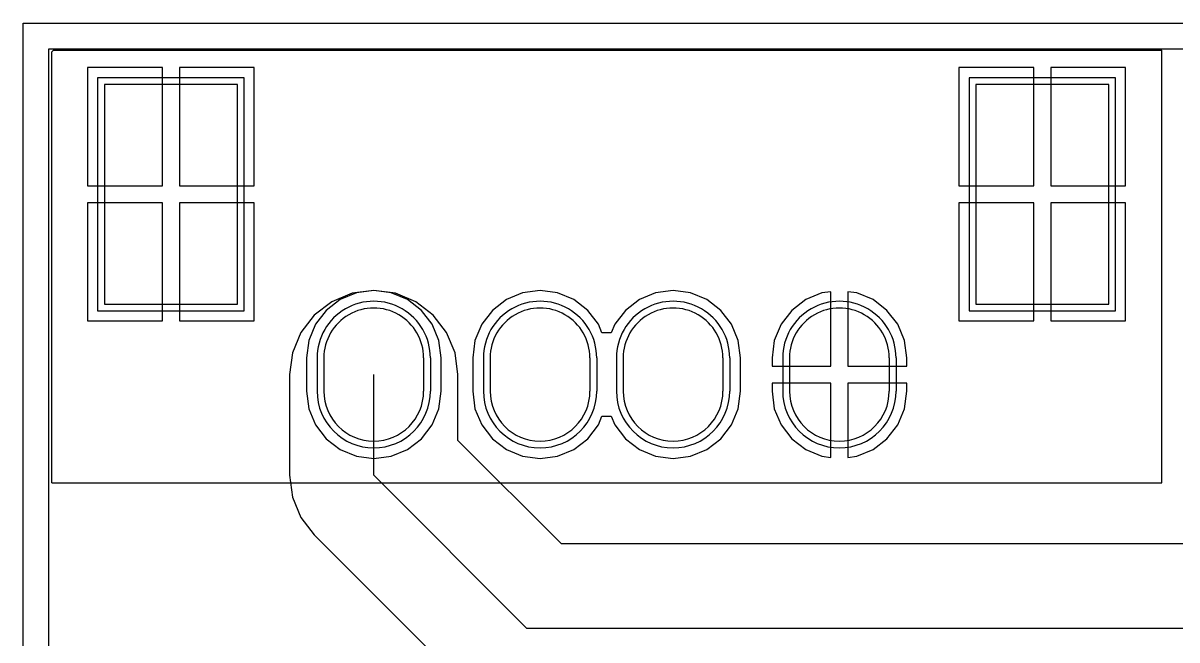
# Model space of a CAD drawing. Header units: millimetres. Extents: x 79 to 123, y 34 to 143.
# Drawn here: x 82.22 to 99.57, y 133.96 to 143.23 of the extents above; entities that cross this region are included whole.
import ezdxf

# ---------------------------------------------------------------- set-up
doc = ezdxf.new("R2010")
doc.units = ezdxf.units.MM
for name, color, linetype in [('BottomLayer', 5, 'Continuous'), ('BottomOverlay', 54, 'Continuous'), ('BottomSolder', 6, 'Continuous'), ('KeepOutLayer', 6, 'Continuous'), ('MultiLayer', 9, 'Continuous'), ('TopLayer', 1, 'Continuous'), ('TopSolder', 216, 'Continuous')]:
    doc.layers.add(name, color=color, linetype=linetype)

# ---------------------------------------------------------------- blocks, each defined once
blk = doc.blocks.new('USB_B_62')
at = {"layer": 'BottomLayer'}
for p, q in [((-7.871, 2.811), (-7.871, -0.489)), ((-5.871, 2.811), (-7.871, 2.811)), ((-5.871, -0.489), (-5.871, 2.811)), ((5.229, 2.811), (5.229, -0.489)), ((7.229, 2.811), (5.229, 2.811)), ((7.229, -0.489), (7.229, 2.811)), ((-7.871, -0.489), (-5.871, -0.489)), ((5.229, -0.489), (7.229, -0.489)), ((-4.571, -1.299), (-4.571, -1.799)), ((-3.071, -1.299), (-3.071, -1.799)), ((-2.071, -1.299), (-2.071, -1.799)), ((-0.571, -1.299), (-0.571, -1.799)), ((-0.071, -1.299), (-0.071, -1.799)), ((1.429, -1.299), (1.429, -1.799)), ((2.429, -1.299), (2.429, -1.799)), ((3.929, -1.299), (3.929, -1.799))]:
    blk.add_line(p, q, dxfattribs=at)
for centre, start, end in [((-3.821, -1.299), 360, 180), ((-1.321, -1.299), 360, 180), ((0.679, -1.299), 360, 180), ((3.179, -1.299), 360, 180), ((-3.821, -1.799), 180, 360), ((-1.321, -1.799), 180, 360), ((0.679, -1.799), 180, 360), ((3.179, -1.799), 180, 360)]:
    blk.add_arc(centre, 0.75, start, end, dxfattribs=at)
at = {"layer": 'BottomOverlay'}
for p, q in [((-8.661, 3.302), (-8.636, 3.327)), ((-8.661, -3.175), (-8.661, 3.302)), ((-8.636, 3.327), (8.026, 3.327)), ((8.026, -3.175), (8.026, 3.327)), ((-8.661, -3.175), (8.026, -3.175))]:
    blk.add_line(p, q, dxfattribs=at)
at = {"layer": 'BottomSolder'}
for p, q in [((-7.972, 2.912), (-7.972, -0.591)), ((-5.769, 2.912), (-7.972, 2.912)), ((-5.769, -0.591), (-5.769, 2.912)), ((5.128, 2.912), (5.128, -0.591)), ((7.331, 2.912), (5.128, 2.912)), ((7.331, -0.591), (7.331, 2.912)), ((-7.972, -0.591), (-5.769, -0.591)), ((5.128, -0.591), (7.331, -0.591)), ((-4.672, -1.299), (-4.672, -1.799)), ((-2.969, -1.299), (-2.969, -1.799)), ((-2.172, -1.299), (-2.172, -1.799)), ((-0.469, -1.299), (-0.469, -1.799)), ((-0.172, -1.299), (-0.172, -1.799)), ((1.531, -1.299), (1.531, -1.799)), ((2.328, -1.299), (2.328, -1.799)), ((4.031, -1.299), (4.031, -1.799))]:
    blk.add_line(p, q, dxfattribs=at)
for centre, start, end in [((-3.821, -1.299), 360, 180), ((-1.321, -1.299), 360, 180), ((0.679, -1.299), 360, 180), ((3.179, -1.299), 360, 180), ((-3.821, -1.799), 180, 360), ((-1.321, -1.799), 180, 360), ((0.679, -1.799), 180, 360), ((3.179, -1.799), 180, 360)]:
    blk.add_arc(centre, 0.852, start, end, dxfattribs=at)
at = {"layer": 'MultiLayer'}
for p, q in [((-7.871, 2.811), (-7.871, -0.489)), ((-5.871, 2.811), (-7.871, 2.811)), ((-5.871, -0.489), (-5.871, 2.811)), ((5.229, 2.811), (5.229, -0.489)), ((7.229, 2.811), (5.229, 2.811)), ((7.229, -0.489), (7.229, 2.811)), ((-7.871, -0.489), (-5.871, -0.489)), ((5.229, -0.489), (7.229, -0.489)), ((-4.571, -1.299), (-4.571, -1.799)), ((-3.071, -1.299), (-3.071, -1.799)), ((-2.071, -1.299), (-2.071, -1.799)), ((-0.571, -1.299), (-0.571, -1.799)), ((-0.071, -1.299), (-0.071, -1.799)), ((1.429, -1.299), (1.429, -1.799)), ((2.429, -1.299), (2.429, -1.799)), ((3.929, -1.299), (3.929, -1.799))]:
    blk.add_line(p, q, dxfattribs=at)
for centre, start, end in [((-3.821, -1.299), 360, 180), ((-1.321, -1.299), 360, 180), ((0.679, -1.299), 360, 180), ((3.179, -1.299), 360, 180), ((-3.821, -1.799), 180, 360), ((-1.321, -1.799), 180, 360), ((0.679, -1.799), 180, 360), ((3.179, -1.799), 180, 360)]:
    blk.add_arc(centre, 0.75, start, end, dxfattribs=at)
at = {"layer": 'TopLayer'}
for p, q in [((-7.871, 2.811), (-7.871, -0.489)), ((-5.871, 2.811), (-7.871, 2.811)), ((-5.871, -0.489), (-5.871, 2.811)), ((5.229, 2.811), (5.229, -0.489)), ((7.229, 2.811), (5.229, 2.811)), ((7.229, -0.489), (7.229, 2.811)), ((-7.871, -0.489), (-5.871, -0.489)), ((5.229, -0.489), (7.229, -0.489)), ((-4.571, -1.299), (-4.571, -1.799)), ((-3.071, -1.299), (-3.071, -1.799)), ((-2.071, -1.299), (-2.071, -1.799)), ((-0.571, -1.299), (-0.571, -1.799)), ((-0.071, -1.299), (-0.071, -1.799)), ((1.429, -1.299), (1.429, -1.799)), ((2.429, -1.299), (2.429, -1.799)), ((3.929, -1.299), (3.929, -1.799))]:
    blk.add_line(p, q, dxfattribs=at)
for centre, start, end in [((-3.821, -1.299), 360, 180), ((-1.321, -1.299), 360, 180), ((0.679, -1.299), 360, 180), ((3.179, -1.299), 360, 180), ((-3.821, -1.799), 180, 360), ((-1.321, -1.799), 180, 360), ((0.679, -1.799), 180, 360), ((3.179, -1.799), 180, 360)]:
    blk.add_arc(centre, 0.75, start, end, dxfattribs=at)
at = {"layer": 'TopSolder'}
for p, q in [((-7.972, 2.912), (-7.972, -0.591)), ((-5.769, 2.912), (-7.972, 2.912)), ((-5.769, -0.591), (-5.769, 2.912)), ((5.128, 2.912), (5.128, -0.591)), ((7.331, 2.912), (5.128, 2.912)), ((7.331, -0.591), (7.331, 2.912)), ((-7.972, -0.591), (-5.769, -0.591)), ((5.128, -0.591), (7.331, -0.591)), ((-4.672, -1.299), (-4.672, -1.799)), ((-2.969, -1.299), (-2.969, -1.799)), ((-2.172, -1.299), (-2.172, -1.799)), ((-0.469, -1.299), (-0.469, -1.799)), ((-0.172, -1.299), (-0.172, -1.799)), ((1.531, -1.299), (1.531, -1.799)), ((2.328, -1.299), (2.328, -1.799)), ((4.031, -1.299), (4.031, -1.799))]:
    blk.add_line(p, q, dxfattribs=at)
for centre, start, end in [((-3.821, -1.299), 360, 180), ((-1.321, -1.299), 360, 180), ((0.679, -1.299), 360, 180), ((3.179, -1.299), 360, 180), ((-3.821, -1.799), 180, 360), ((-1.321, -1.799), 180, 360), ((0.679, -1.799), 180, 360), ((3.179, -1.799), 180, 360)]:
    blk.add_arc(centre, 0.852, start, end, dxfattribs=at)

msp = doc.modelspace()

# ---------------------------------------------------------------- linework, layer by layer
at = {"layer": 'BottomLayer'}
for p, q in [((82.608, 83.922), (82.608, 142.842)), ((82.608, 142.842), (121.709, 142.842)), ((84.315, 142.561), (83.188, 142.561)), ((83.188, 142.561), (83.188, 140.784)), ((84.315, 140.784), (84.315, 142.561)), ((85.696, 142.561), (84.569, 142.561)), ((84.569, 142.561), (84.569, 140.784)), ((85.696, 140.784), (85.696, 142.561)), ((97.415, 142.561), (96.288, 142.561)), ((96.288, 142.561), (96.288, 140.784)), ((97.415, 140.784), (97.415, 142.561)), ((98.796, 142.561), (97.669, 142.561)), ((97.669, 142.561), (97.669, 140.784)), ((98.796, 140.784), (98.796, 142.561)), ((83.188, 140.784), (84.315, 140.784)), ((84.569, 140.784), (85.696, 140.784)), ((96.288, 140.784), (97.415, 140.784)), ((97.669, 140.784), (98.796, 140.784)), ((84.315, 140.53), (83.188, 140.53)), ((83.188, 140.53), (83.188, 138.753)), ((84.315, 138.753), (84.315, 140.53)), ((85.696, 140.53), (84.569, 140.53)), ((84.569, 140.53), (84.569, 138.753)), ((85.696, 138.753), (85.696, 140.53)), ((97.415, 140.53), (96.288, 140.53)), ((96.288, 140.53), (96.288, 138.753)), ((97.415, 138.753), (97.415, 140.53)), ((98.796, 140.53), (97.669, 140.53)), ((97.669, 140.53), (97.669, 138.753)), ((98.796, 138.753), (98.796, 140.53)), ((87.23, 139.176), (86.986, 139.074)), ((87.492, 139.21), (87.23, 139.176)), ((87.754, 139.176), (87.492, 139.21)), ((87.999, 139.074), (87.754, 139.176)), ((89.73, 139.176), (89.486, 139.074)), ((89.992, 139.21), (89.73, 139.176)), ((90.254, 139.176), (89.992, 139.21)), ((90.499, 139.074), (90.254, 139.176)), ((91.73, 139.176), (91.486, 139.074)), ((91.992, 139.21), (91.73, 139.176)), ((92.254, 139.176), (91.992, 139.21)), ((92.499, 139.074), (92.254, 139.176)), ((94.23, 139.176), (93.986, 139.074)), ((94.365, 139.193), (94.23, 139.176)), ((94.365, 138.074), (94.365, 139.193)), ((94.754, 139.176), (94.619, 139.193)), ((94.619, 139.193), (94.619, 138.074)), ((94.999, 139.074), (94.754, 139.176)), ((86.986, 139.074), (86.776, 138.913)), ((88.208, 138.913), (87.999, 139.074)), ((89.486, 139.074), (89.276, 138.913)), ((90.708, 138.913), (90.499, 139.074)), ((91.486, 139.074), (91.276, 138.913)), ((92.708, 138.913), (92.499, 139.074)), ((93.986, 139.074), (93.776, 138.913)), ((95.208, 138.913), (94.999, 139.074)), ((86.776, 138.913), (86.615, 138.704)), ((88.369, 138.704), (88.208, 138.913)), ((89.276, 138.913), (89.115, 138.704)), ((90.869, 138.704), (90.708, 138.913)), ((91.276, 138.913), (91.115, 138.704)), ((92.869, 138.704), (92.708, 138.913)), ((93.776, 138.913), (93.615, 138.704)), ((95.369, 138.704), (95.208, 138.913)), ((83.188, 138.753), (84.315, 138.753)), ((84.569, 138.753), (85.696, 138.753)), ((86.615, 138.704), (86.514, 138.459)), ((88.47, 138.459), (88.369, 138.704)), ((89.115, 138.704), (89.014, 138.459)), ((90.923, 138.573), (90.869, 138.704)), ((91.115, 138.704), (91.061, 138.573)), ((92.97, 138.459), (92.869, 138.704)), ((93.615, 138.704), (93.514, 138.459)), ((95.47, 138.459), (95.369, 138.704)), ((96.288, 138.753), (97.415, 138.753)), ((97.669, 138.753), (98.796, 138.753)), ((86.514, 138.459), (86.48, 138.197)), ((88.505, 138.197), (88.47, 138.459)), ((89.014, 138.459), (88.98, 138.197)), ((91.061, 138.573), (90.923, 138.573)), ((93.005, 138.197), (92.97, 138.459)), ((93.514, 138.459), (93.48, 138.197)), ((95.505, 138.197), (95.47, 138.459)), ((86.48, 138.197), (86.48, 137.697)), ((88.505, 137.697), (88.505, 138.197)), ((88.98, 138.197), (88.98, 137.697)), ((93.005, 137.697), (93.005, 138.197)), ((93.48, 138.197), (93.48, 138.074)), ((95.505, 138.074), (95.505, 138.197)), ((93.48, 138.074), (94.365, 138.074)), ((94.619, 138.074), (95.505, 138.074)), ((94.365, 137.82), (93.48, 137.82)), ((93.48, 137.82), (93.48, 137.697)), ((94.365, 136.701), (94.365, 137.82)), ((95.505, 137.82), (94.619, 137.82)), ((94.619, 137.82), (94.619, 136.701)), ((95.505, 137.697), (95.505, 137.82)), ((86.48, 137.697), (86.514, 137.435)), ((88.47, 137.435), (88.505, 137.697)), ((88.98, 137.697), (89.014, 137.435)), ((92.97, 137.435), (93.005, 137.697)), ((93.48, 137.697), (93.514, 137.435)), ((95.47, 137.435), (95.505, 137.697)), ((86.514, 137.435), (86.615, 137.191)), ((88.369, 137.191), (88.47, 137.435)), ((89.014, 137.435), (89.115, 137.191)), ((92.869, 137.191), (92.97, 137.435)), ((93.514, 137.435), (93.615, 137.191)), ((95.369, 137.191), (95.47, 137.435)), ((90.869, 137.191), (90.923, 137.322)), ((90.923, 137.322), (91.061, 137.322)), ((91.061, 137.322), (91.115, 137.191)), ((86.615, 137.191), (86.776, 136.981)), ((88.208, 136.981), (88.369, 137.191)), ((89.115, 137.191), (89.276, 136.981)), ((90.708, 136.981), (90.869, 137.191)), ((91.115, 137.191), (91.276, 136.981)), ((92.708, 136.981), (92.869, 137.191)), ((93.615, 137.191), (93.776, 136.981)), ((95.208, 136.981), (95.369, 137.191)), ((86.776, 136.981), (86.986, 136.82)), ((87.999, 136.82), (88.208, 136.981)), ((89.276, 136.981), (89.486, 136.82)), ((90.499, 136.82), (90.708, 136.981)), ((91.276, 136.981), (91.486, 136.82)), ((92.499, 136.82), (92.708, 136.981)), ((93.776, 136.981), (93.986, 136.82)), ((94.999, 136.82), (95.208, 136.981)), ((86.986, 136.82), (87.23, 136.719)), ((87.23, 136.719), (87.492, 136.685)), ((87.492, 136.685), (87.754, 136.719)), ((87.754, 136.719), (87.999, 136.82)), ((89.486, 136.82), (89.73, 136.719)), ((89.73, 136.719), (89.992, 136.685)), ((89.992, 136.685), (90.254, 136.719)), ((90.254, 136.719), (90.499, 136.82)), ((91.486, 136.82), (91.73, 136.719)), ((91.73, 136.719), (91.992, 136.685)), ((91.992, 136.685), (92.254, 136.719)), ((92.254, 136.719), (92.499, 136.82)), ((93.986, 136.82), (94.23, 136.719)), ((94.23, 136.719), (94.365, 136.701)), ((94.619, 136.701), (94.754, 136.719)), ((94.754, 136.719), (94.999, 136.82))]:
    msp.add_line(p, q, dxfattribs=at)
at = {"layer": 'KeepOutLayer'}
for p, q in [((82.22, 143.231), (122.098, 143.231)), ((82.22, 83.922), (82.22, 143.231))]:
    msp.add_line(p, q, dxfattribs=at)
at = {"layer": 'TopLayer'}
for p, q in [((82.608, 85.735), (82.608, 142.842)), ((82.608, 142.842), (121.709, 142.842)), ((84.315, 142.561), (83.188, 142.561)), ((83.188, 142.561), (83.188, 140.784)), ((84.315, 140.784), (84.315, 142.561)), ((85.696, 142.561), (84.569, 142.561)), ((84.569, 142.561), (84.569, 140.784)), ((85.696, 140.784), (85.696, 142.561)), ((97.415, 142.561), (96.288, 142.561)), ((96.288, 142.561), (96.288, 140.784)), ((97.415, 140.784), (97.415, 142.561)), ((98.796, 142.561), (97.669, 142.561)), ((97.669, 142.561), (97.669, 140.784)), ((98.796, 140.784), (98.796, 142.561)), ((83.188, 140.784), (84.315, 140.784)), ((84.569, 140.784), (85.696, 140.784)), ((96.288, 140.784), (97.415, 140.784)), ((97.669, 140.784), (98.796, 140.784)), ((84.315, 140.53), (83.188, 140.53)), ((83.188, 140.53), (83.188, 138.753)), ((84.315, 138.753), (84.315, 140.53)), ((85.696, 140.53), (84.569, 140.53)), ((84.569, 140.53), (84.569, 138.753)), ((85.696, 138.753), (85.696, 140.53)), ((97.415, 140.53), (96.288, 140.53)), ((96.288, 140.53), (96.288, 138.753)), ((97.415, 138.753), (97.415, 140.53)), ((98.796, 140.53), (97.669, 140.53)), ((97.669, 140.53), (97.669, 138.753)), ((98.796, 138.753), (98.796, 140.53)), ((87.165, 139.169), (86.86, 139.043)), ((87.492, 139.212), (87.165, 139.169)), ((87.82, 139.169), (87.492, 139.212)), ((88.125, 139.043), (87.82, 139.169)), ((89.73, 139.176), (89.486, 139.074)), ((89.992, 139.21), (89.73, 139.176)), ((90.254, 139.176), (89.992, 139.21)), ((90.499, 139.074), (90.254, 139.176)), ((91.73, 139.176), (91.486, 139.074)), ((91.992, 139.21), (91.73, 139.176)), ((92.254, 139.176), (91.992, 139.21)), ((92.499, 139.074), (92.254, 139.176)), ((94.23, 139.176), (93.986, 139.074)), ((94.365, 139.193), (94.23, 139.176)), ((94.365, 138.074), (94.365, 139.193)), ((94.754, 139.176), (94.619, 139.193)), ((94.619, 139.193), (94.619, 138.074)), ((94.999, 139.074), (94.754, 139.176)), ((86.86, 139.043), (86.598, 138.842)), ((88.387, 138.842), (88.125, 139.043)), ((89.486, 139.074), (89.276, 138.913)), ((90.708, 138.913), (90.499, 139.074)), ((91.486, 139.074), (91.276, 138.913)), ((92.708, 138.913), (92.499, 139.074)), ((93.986, 139.074), (93.776, 138.913)), ((95.208, 138.913), (94.999, 139.074)), ((86.598, 138.842), (86.397, 138.58)), ((88.588, 138.58), (88.387, 138.842)), ((89.276, 138.913), (89.115, 138.704)), ((90.869, 138.704), (90.708, 138.913)), ((91.276, 138.913), (91.115, 138.704)), ((92.869, 138.704), (92.708, 138.913)), ((93.776, 138.913), (93.615, 138.704)), ((95.369, 138.704), (95.208, 138.913)), ((83.188, 138.753), (84.315, 138.753)), ((84.569, 138.753), (85.696, 138.753)), ((89.115, 138.704), (89.014, 138.459)), ((90.923, 138.573), (90.869, 138.704)), ((91.115, 138.704), (91.061, 138.573)), ((92.97, 138.459), (92.869, 138.704)), ((93.615, 138.704), (93.514, 138.459)), ((95.47, 138.459), (95.369, 138.704)), ((96.288, 138.753), (97.415, 138.753)), ((97.669, 138.753), (98.796, 138.753)), ((86.397, 138.58), (86.27, 138.275)), ((88.714, 138.275), (88.588, 138.58)), ((89.014, 138.459), (88.98, 138.197)), ((91.061, 138.573), (90.923, 138.573)), ((93.005, 138.197), (92.97, 138.459)), ((93.514, 138.459), (93.48, 138.197)), ((95.505, 138.197), (95.47, 138.459)), ((86.27, 138.275), (86.227, 137.947)), ((88.757, 137.947), (88.714, 138.275)), ((88.98, 138.197), (88.98, 137.697)), ((93.005, 137.697), (93.005, 138.197)), ((93.48, 138.197), (93.48, 138.074)), ((95.505, 138.074), (95.505, 138.197)), ((86.227, 137.947), (86.227, 136.434)), ((87.492, 136.434), (87.492, 137.947)), ((88.757, 136.958), (88.757, 137.947)), ((93.48, 138.074), (94.365, 138.074)), ((94.619, 138.074), (95.505, 138.074)), ((94.365, 137.82), (93.48, 137.82)), ((93.48, 137.82), (93.48, 137.697)), ((94.365, 136.701), (94.365, 137.82)), ((95.505, 137.82), (94.619, 137.82)), ((94.619, 137.82), (94.619, 136.701)), ((95.505, 137.697), (95.505, 137.82)), ((88.98, 137.697), (89.014, 137.435)), ((92.97, 137.435), (93.005, 137.697)), ((93.48, 137.697), (93.514, 137.435)), ((95.47, 137.435), (95.505, 137.697)), ((89.014, 137.435), (89.115, 137.191)), ((92.869, 137.191), (92.97, 137.435)), ((93.514, 137.435), (93.615, 137.191)), ((95.369, 137.191), (95.47, 137.435)), ((90.869, 137.191), (90.923, 137.322)), ((90.923, 137.322), (91.061, 137.322)), ((91.061, 137.322), (91.115, 137.191)), ((89.115, 137.191), (89.276, 136.981)), ((90.708, 136.981), (90.869, 137.191)), ((91.115, 137.191), (91.276, 136.981)), ((92.708, 136.981), (92.869, 137.191)), ((93.615, 137.191), (93.776, 136.981)), ((95.208, 136.981), (95.369, 137.191)), ((90.313, 135.402), (88.757, 136.958)), ((89.276, 136.981), (89.486, 136.82)), ((90.499, 136.82), (90.708, 136.981)), ((91.276, 136.981), (91.486, 136.82)), ((92.499, 136.82), (92.708, 136.981)), ((93.776, 136.981), (93.986, 136.82)), ((94.999, 136.82), (95.208, 136.981)), ((89.486, 136.82), (89.73, 136.719)), ((89.73, 136.719), (89.992, 136.685)), ((89.992, 136.685), (90.254, 136.719)), ((90.254, 136.719), (90.499, 136.82)), ((91.486, 136.82), (91.73, 136.719)), ((91.73, 136.719), (91.992, 136.685)), ((91.992, 136.685), (92.254, 136.719)), ((92.254, 136.719), (92.499, 136.82)), ((93.986, 136.82), (94.23, 136.719)), ((94.23, 136.719), (94.365, 136.701)), ((94.619, 136.701), (94.754, 136.719)), ((94.754, 136.719), (94.999, 136.82)), ((86.227, 136.434), (86.227, 136.434)), ((86.227, 136.434), (86.27, 136.107)), ((87.492, 136.434), (89.789, 134.137)), ((86.27, 136.107), (86.397, 135.802)), ((86.397, 135.802), (86.598, 135.54)), ((86.598, 135.54), (88.895, 133.243)), ((107.121, 135.402), (90.313, 135.402)), ((89.789, 134.137), (107.645, 134.137))]:
    msp.add_line(p, q, dxfattribs=at)

# ---------------------------------------------------------------- block references
at = {"rotation": 360}
msp.add_blockref('USB_B_62', (91.313, 139.497), dxfattribs=at)

doc.saveas('drawing.dxf')
